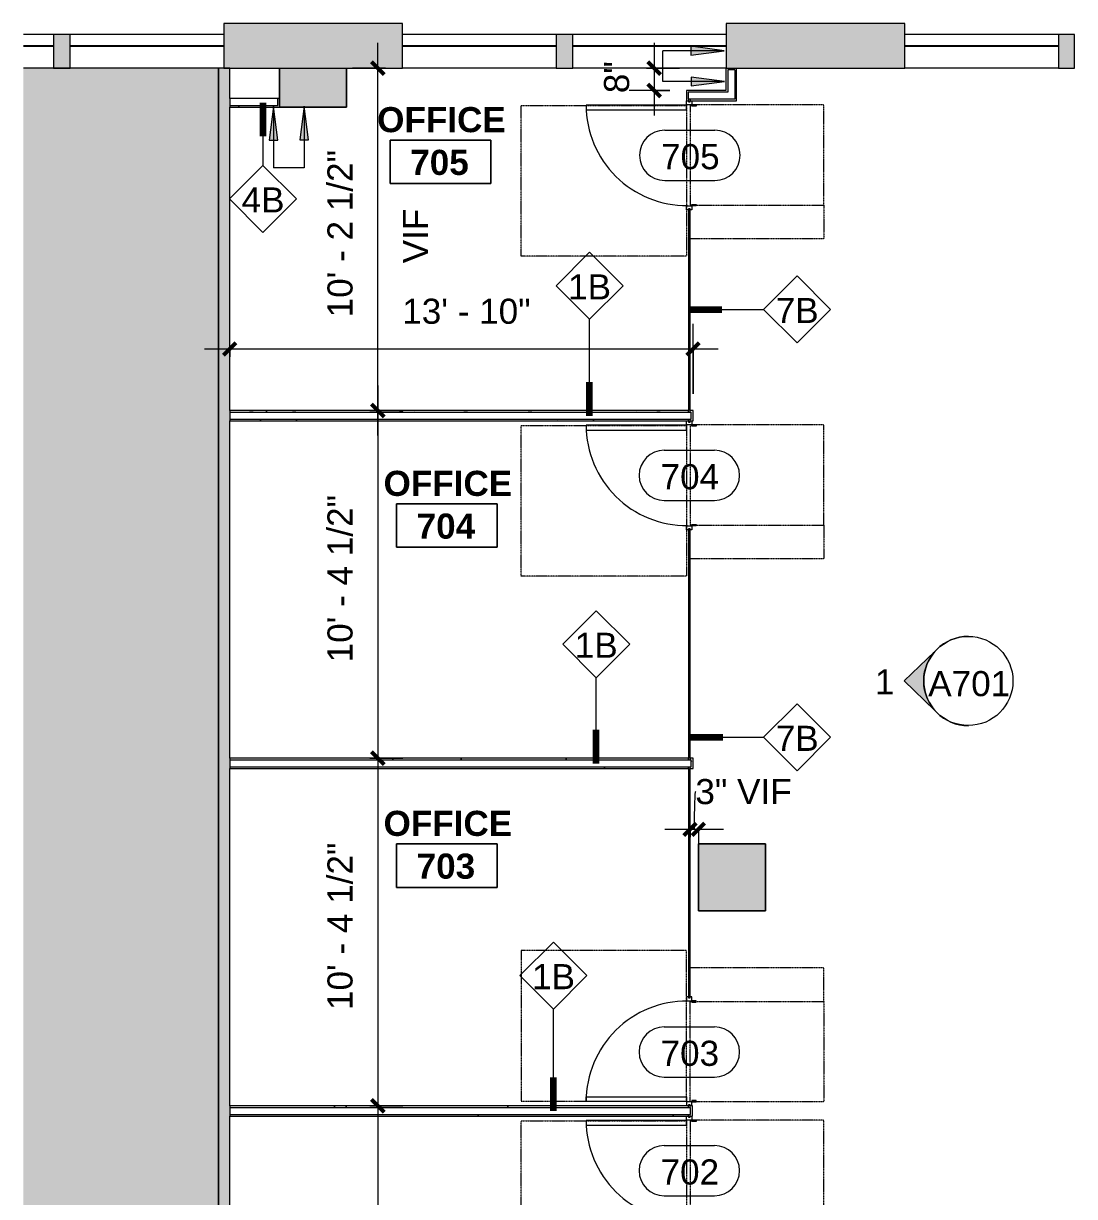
# Model space of a CAD drawing. Header units: inches. Extents: x 920 to 3122, y -545 to 2052.
# Drawn here: x 1658.6 to 2035.1, y 1631.2 to 2051.5 of the extents above; entities that cross this region are included whole.
import ezdxf

# ---------------------------------------------------------------- set-up
doc = ezdxf.new("R2010")
doc.units = ezdxf.units.IN
doc.header["$MEASUREMENT"] = 0
doc.linetypes.add('MN - Dash 1_32_', pattern=[0.0625, 0.03125, -0.03125])
for name, color, linetype, lineweight in [('A-ANNO-DIMS', 211, 'Continuous', 9), ('A-ANNO-DIMS-96', 211, 'Continuous', 9), ('A-ANNO-NOTE', 131, 'Continuous', 9), ('A-AREA-IDEN', 2, 'Continuous', 9), ('A-DETL', 90, 'Continuous', 9), ('A-DETL-GENF', 92, 'Continuous', 9), ('A-DOOR', 31, 'Continuous', 13), ('A-DOOR-IDEN', 31, 'Continuous', 9), ('A-WALL', 113, 'Continuous', 13), ('A-WALL-IDEN', 211, 'Continuous', 9), ('A-WALL-PATT', 111, 'Continuous', 13), ('B-CL', 7, 'Continuous', 9), ('G-ANNO-SYMB', 111, 'Continuous', 9), ('I-WALL', 2, 'Continuous', 13), ('S-COLS', 52, 'Continuous', 13), ('Victor Bldg - 7th Floor_LINK_dwg', 8, 'Continuous', 9), ('WINDOWS', 7, 'Continuous', 9)]:
    doc.layers.add(name, color=color, linetype=linetype, lineweight=lineweight)
doc.styles.add('Arial_1', font='arial.ttf', dxfattribs={"height": 9})
doc.styles.add('Swis721 Lt BT', font='swissl.ttf', dxfattribs={"height": 9})
doc.styles.add('Swis721 Lt BT_B', font='', dxfattribs={"height": 9})
doc.styles.get('Swis721 Lt BT_B').set_extended_font_data('Swis721 Lt BT', bold=True)
doc.dimstyles.new('OTJ_-_3_32__Linear__1_2__Tolerance', dxfattribs={"dimscale": 12, "dimtxt": 9.497835, "dimasz": 0.375, "dimexe": 0.75, "dimexo": 0.5, "dimgap": 0.5, "dimtad": 1, "dimdec": 1, "dimrnd": 0.5, "dimzin": 3, "dimdsep": 46, "dimlunit": 4, "dimtxsty": 'Swis721 Lt BT', "dimblk1": 'OBLIQUE', "dimblk2": 'OBLIQUE', "dimsah": 1, "dimcen": 0.09, "dimdle": 0.75, "dimazin": 0, "dimtfac": 1, "dimtdec": 4, "dimtix": 1, "dimtmove": 0, "dimatfit": 3, "dimfxl": 1, "dimtvp": 1, "dimfrac": 2, "dimtolj": 1, "dimtzin": 0, "dimarcsym": 2})
doc.dimstyles.new('OTJ_-_3_32__Linear__1_2__Tolerance_1', dxfattribs={"dimscale": 12, "dimtxt": 9.497835, "dimasz": 0.375, "dimexe": 0.75, "dimexo": 0.5, "dimgap": 0.5, "dimtad": 1, "dimdec": 1, "dimrnd": 0.5, "dimzin": 3, "dimdsep": 46, "dimlunit": 4, "dimtxsty": 'Swis721 Lt BT', "dimblk1": 'OBLIQUE', "dimblk2": 'OBLIQUE', "dimsah": 1, "dimcen": 0.09, "dimdle": 0.75, "dimazin": 0, "dimtfac": 1, "dimtdec": 4, "dimtix": 1, "dimtmove": 1, "dimatfit": 3, "dimfxl": 1, "dimtvp": 1, "dimfrac": 2, "dimtolj": 1, "dimtzin": 0, "dimarcsym": 2})
pattern_1 = [(0, (1071.391, 0), (30.72, 7.68), [1.267, -21.773, 1.267, -21.773, -122.88]), (0, (1071.391, 0), (30.72, 7.68), [-46.08, 1.267, -44.813, 1.267, -21.773, -53.76]), (0, (1071.391, 0), (30.72, 7.68), [-115.2, 1.267, -14.093, 1.267, -37.133]), (120, (1082.911, 3.84), (-22.011075, 22.7643), [1.267, -21.773, 1.267, -21.773, -122.88]), (120, (1082.911, 3.84), (-22.011075, 22.7643), [-46.08, 1.267, -44.813, 1.267, -21.773, -53.76]), (120, (1082.911, 3.84), (-22.011075, 22.7643), [-115.2, 1.267, -14.093, 1.267, -37.133]), (240, (1086.751, 19.2), (-8.708925, -30.4443), [1.267, -21.773, 1.267, -21.773, -122.88]), (240, (1086.751, 19.2), (-8.708925, -30.4443), [-46.08, 1.267, -44.813, 1.267, -21.773, -53.76]), (240, (1086.751, 19.2), (-8.708925, -30.4443), [-115.2, 1.267, -14.093, 1.267, -37.133])]

# ---------------------------------------------------------------- blocks, each defined once
blk = doc.blocks.new('Concrete-Rectangular-Column - 24_ x 24_-6972613-Level 07 CONSTRUCTION')
at = {"layer": 'S-COLS', "lineweight": 9}
blk.add_hatch(color=7, dxfattribs=at).paths.add_polyline_path([(12, -12), (12, 2), (-12, 2), (-12, -12)], flags=0)
at = {"layer": 'S-COLS', "color": 8, "lineweight": 20}
for p, q in [((-12, 2), (-12, -12)), ((12, -12), (12, 2)), ((-12, -12), (12, -12))]:
    blk.add_line(p, q, dxfattribs=at)
blk = doc.blocks.new('Concrete-Rectangular-Column - 24_ x 24_-V1-Level 07 CONSTRUCTION')
at = {"layer": 'S-COLS', "lineweight": 9}
blk.add_hatch(color=7, dxfattribs=at).paths.add_polyline_path([(12, -12), (12, 12), (-12, 12), (-12, -12), (7.48, -12)], flags=0)
at = {"layer": 'S-COLS', "color": 8, "lineweight": 20}
for p, q in [((12, 12), (-12, 12)), ((-12, 12), (-12, -12)), ((12, -12), (12, 12)), ((-12, -12), (12, -12))]:
    blk.add_line(p, q, dxfattribs=at)
blk = doc.blocks.new('Victor Bldg - 7th Floor_LINK_dwg-6972240-Level 07 CONSTRUCTION')
at = {"layer": 'B-CL', "flags": 128}
blk.add_lwpolyline([(703, 2035.5), (703, 2021.5), (679, 2021.5), (679, 2035.5)], dxfattribs=at)
blk.add_lwpolyline([(829, 1757.5), (853, 1757.5), (853, 1733.5), (829, 1733.5)], close=True, dxfattribs=at)
at = {"layer": 'WINDOWS'}
for p, q in [((598, 2047.5), (587.22, 2047.5)), ((659, 2047.5), (604, 2047.5)), ((778, 2047.5), (723, 2047.5)), ((839, 2047.5), (784, 2047.5)), ((958, 2047.5), (903, 2047.5)), ((598, 2043.5), (587.22, 2043.5)), ((598, 2043.25), (587.22, 2043.25)), ((659, 2043.5), (604, 2043.5)), ((659, 2043.25), (604, 2043.25)), ((778, 2043.5), (723, 2043.5)), ((778, 2043.25), (723, 2043.25)), ((839, 2043.5), (784, 2043.5)), ((839, 2043.25), (784, 2043.25)), ((958, 2043.5), (903, 2043.5)), ((958, 2043.25), (903, 2043.25)), ((598, 2035.5), (587.22, 2035.5)), ((659, 2035.5), (604, 2035.5)), ((778, 2035.5), (723, 2035.5)), ((839, 2035.5), (784, 2035.5)), ((958, 2035.5), (903, 2035.5))]:
    blk.add_line(p, q, dxfattribs=at)
blk = doc.blocks.new('Door - Single - Full Lite-7789768-Level 07 CONSTRUCTION')
at = {"layer": 'A-DOOR', "linetype": 'MN - Dash 1_32_', "lineweight": 9}
for p, q in [((21.87, 48.16), (-14.13, 48.16)), ((-14.13, 48.16), (-14.13, 0.16)), ((21.87, 48.16), (33.87, 48.16)), ((21.87, 0.16), (21.87, 48.16)), ((33.87, 48.16), (33.87, 0.16)), ((-14.13, 0.16), (21.87, 0.16)), ((-13.88, -60.3), (-13.88, -1.05)), ((-13.88, -1.05), (40.12, -1.05)), ((40.12, -1.05), (40.12, -60.3)), ((40.12, -60.3), (-13.88, -60.3))]:
    blk.add_line(p, q, dxfattribs=at)
at = {"layer": 'A-DOOR', "lineweight": 9}
for p, q in [((-15.51, 0.87), (-14.13, 0.87)), ((-14.13, 2.33), (-13.63, 2.33)), ((-14.13, 0.87), (-14.13, 2.33)), ((-14.13, 0.83), (-14.13, -1.05)), ((-13.63, 0.83), (-14.13, 0.83)), ((-13.63, 2.33), (-13.63, 0.83)), ((21.62, 2.33), (22.12, 2.33)), ((21.62, 0.83), (21.62, 2.33)), ((22.12, 0.83), (21.62, 0.83)), ((22.12, 2.33), (22.12, 0.87)), ((22.12, 0.87), (23.49, 0.87)), ((22.12, -1.05), (22.12, 0.83)), ((23.49, 0.87), (23.49, 0.16)), ((-14.13, -1.05), (-15.51, -1.05)), ((23.49, -1.05), (22.12, -1.05)), ((23.49, -0.34), (23.49, -1.05))]:
    blk.add_line(p, q, dxfattribs=at)
at = {"layer": 'A-DOOR'}
for p, q in [((-12.26, -1.05), (-14.01, -1.05)), ((-14.01, -1.05), (-14.01, -37.05)), ((-12.26, -37.05), (-12.26, -1.05)), ((-14.01, -37.05), (-12.26, -37.05))]:
    blk.add_line(p, q, dxfattribs=at)
at = {"layer": 'A-DOOR', "lineweight": 9}
blk.add_arc((-14.01, -1.05), 36, 270, 0.5, dxfattribs=at)
blk = doc.blocks.new('Door - Single - Full Lite-7789770-Level 07 CONSTRUCTION')
at = {"layer": 'A-DOOR', "linetype": 'MN - Dash 1_32_', "lineweight": 9}
for p, q in [((40.12, 60.3), (-13.88, 60.3)), ((-13.88, 60.3), (-13.88, 1.05)), ((40.12, 1.05), (40.12, 60.3)), ((-13.88, 1.05), (40.12, 1.05)), ((-14.13, -48.16), (-14.13, -0.16)), ((-14.13, -0.16), (21.87, -0.16)), ((21.87, -0.16), (21.87, -48.16)), ((33.87, -48.16), (33.87, -0.16)), ((21.87, -48.16), (-14.13, -48.16)), ((21.87, -48.16), (33.87, -48.16))]:
    blk.add_line(p, q, dxfattribs=at)
at = {"layer": 'A-DOOR'}
for p, q in [((-14.01, 37.05), (-12.26, 37.05)), ((-14.01, 1.05), (-14.01, 37.05)), ((-12.26, 37.05), (-12.26, 1.05)), ((-12.26, 1.05), (-14.01, 1.05))]:
    blk.add_line(p, q, dxfattribs=at)
at = {"layer": 'A-DOOR', "lineweight": 9}
for p, q in [((-14.13, 1.05), (-15.51, 1.05)), ((-14.13, -0.83), (-14.13, 1.05)), ((23.49, 1.05), (22.12, 1.05)), ((22.12, 1.05), (22.12, -0.83)), ((23.49, 0.34), (23.49, 1.05)), ((-15.51, -0.87), (-14.13, -0.87)), ((-13.63, -0.83), (-14.13, -0.83)), ((-14.13, -0.87), (-14.13, -2.33)), ((-14.13, -2.33), (-13.63, -2.33)), ((-13.63, -2.33), (-13.63, -0.83)), ((22.12, -0.83), (21.62, -0.83)), ((21.62, -0.83), (21.62, -2.33)), ((21.62, -2.33), (22.12, -2.33)), ((22.12, -2.33), (22.12, -0.87)), ((22.12, -0.87), (23.49, -0.87)), ((23.49, -0.87), (23.49, -0.16))]:
    blk.add_line(p, q, dxfattribs=at)
blk.add_arc((-14.01, 1.05), 36, 359.5, 90, dxfattribs=at)
blk = doc.blocks.new('Wall Tag - 1_4_-62626-Level 07 CONSTRUCTION')
at = {"layer": 'A-WALL-IDEN'}
for p, q in [((-0.125, 0), (0, 0.125)), ((0, 0.125), (0.125, 0)), ((-0.125, 0), (0, -0.125)), ((0, -0.125), (0.125, 0))]:
    blk.add_line(p, q, dxfattribs=at)
blk = doc.blocks.new('Room Tag - Room Name and Number-3379422-Level 07 CONSTRUCTION')
at = {"layer": 'A-AREA-IDEN'}
for p, q in [((-0.1881, -0.1636), (-0.1881, -0.0018)), ((-0.1881, -0.0018), (0.1869, -0.0018)), ((0.1869, -0.0018), (-0.1881, -0.0018)), ((-0.1881, -0.0018), (-0.1881, -0.1636)), ((0.1869, -0.0018), (0.1869, -0.1636)), ((0.1869, -0.1636), (0.1869, -0.0018)), ((0.1869, -0.1636), (-0.1881, -0.1636)), ((-0.1881, -0.1636), (0.1869, -0.1636))]:
    blk.add_line(p, q, dxfattribs=at)
blk = doc.blocks.new('DIMBLOCK1-Level 07 CONSTRUCTION')
at = {"layer": 'A-ANNO-DIMS-96', "transparency": 16777216}
for p, q in [((1732.48, 1932.05), (1732.48, 1943.87)), ((1898.48, 1918.81), (1898.48, 1943.87)), ((1723.48, 1934.87), (1907.48, 1934.87)), ((1732.48, 1934.87), (1732.48, 1932.05)), ((1898.48, 1934.87), (1898.48, 1918.81))]:
    blk.add_line(p, q, dxfattribs=at)
at = {"layer": 'A-ANNO-DIMS-96', "lineweight": 50, "transparency": 16777216}
for p, q in [((1732.48, 1934.87), (1730.23, 1932.62)), ((1732.48, 1934.87), (1734.73, 1937.12)), ((1898.48, 1934.87), (1896.23, 1932.62)), ((1898.48, 1934.87), (1900.73, 1937.12))]:
    blk.add_line(p, q, dxfattribs=at)
at = {"layer": 'A-ANNO-DIMS-96', "color": 0, "transparency": 16777216, "insert": (1794.3, 1952.88), "char_height": 9, "width": 50.836, "attachment_point": 1, "line_spacing_factor": 1.005062, "style": 'Swis721 Lt BT'}
blk.add_mtext('13\' - 10"', dxfattribs=at)
blk = doc.blocks.new('_Oblique')
at = {"color": 0, "linetype": 'ByBlock', "lineweight": -2}
blk.add_line((-0.5, -0.5), (0.5, 0.5), dxfattribs=at)
blk = doc.blocks.new('DIMBLOCK2-Level 07 CONSTRUCTION')
at = {"layer": 'A-ANNO-DIMS-96', "transparency": 16777216}
for p, q in [((1785.52, 1903.81), (1785.52, 2044.5)), ((1788.34, 2035.5), (1776.52, 2035.5)), ((1785.52, 2035.5), (1788.34, 2035.5)), ((1788.34, 1912.81), (1776.52, 1912.81)), ((1785.52, 1912.81), (1788.34, 1912.81))]:
    blk.add_line(p, q, dxfattribs=at)
at = {"layer": 'A-ANNO-DIMS-96', "lineweight": 50, "transparency": 16777216}
for p, q in [((1785.52, 2035.5), (1783.27, 2037.75)), ((1785.52, 2035.5), (1787.77, 2033.25)), ((1785.52, 1912.81), (1783.27, 1915.06)), ((1785.52, 1912.81), (1787.77, 1910.56))]:
    blk.add_line(p, q, dxfattribs=at)
at = {"layer": 'A-ANNO-DIMS-96', "color": 0, "transparency": 16777216, "char_height": 9, "attachment_point": 1, "rotation": 90, "line_spacing_factor": 1.005062, "style": 'Swis721 Lt BT'}
for s, insert, width in [('10\' - 2 1/2"', (1767.5, 1946.19), 67.118), ('VIF', (1794.58, 1965.56), 20.6239)]:
    blk.add_mtext(s, dxfattribs=dict(at, insert=insert, width=width))
blk = doc.blocks.new('Door Tag - Door Tag-41184-Level 07 CONSTRUCTION')
at = {"layer": 'A-DOOR-IDEN'}
for p, q in [((-0.09375, 0.09375), (0.09375, 0.09375)), ((-0.09375, -0.09375), (0.09375, -0.09375))]:
    blk.add_line(p, q, dxfattribs=at)
for centre, start, end in [((-0.09375, 0), 90, 270), ((0.09375, 0), 270, 90)]:
    blk.add_arc(centre, 0.09375, start, end, dxfattribs=at)
blk = doc.blocks.new('Elevation - Filled Arrow 2-347888-Level 07 CONSTRUCTION')
at = {"layer": 'G-ANNO-SYMB'}
blk.add_circle((0, 0), 0.1664, dxfattribs=at)
blk = doc.blocks.new('Elevation - Filled Arrow-151867-Level 07 CONSTRUCTION')
at = {"layer": 'G-ANNO-SYMB'}
h = blk.add_hatch(color=256, dxfattribs=at)
edge = h.paths.add_edge_path(flags=0)
edge.add_line((0, 0.2393), (0.1103, 0.1247))
edge.add_arc((-0.0002, -0.0002), 0.1667, 48.498, 130.5571)
edge.add_line((-0.1085, 0.1265), (0, 0.2393))
for p, q in [((0, 0.2393), (-0.1085, 0.1265)), ((-0.1084, 0.1266), (0, 0.2393)), ((0, 0.2393), (-0.1084, 0.1266)), ((0, 0.2393), (0.11, 0.1249)), ((0.1103, 0.1247), (0, 0.2393))]:
    blk.add_line(p, q, dxfattribs=at)
blk.add_arc((-0.0002, -0.0002), 0.1667, 48.498, 130.5571, dxfattribs=at)
blk.add_ellipse((-0.0002, -0.0001), major_axis=(-0.1667, 0), ratio=0.999376, start_param=3.141593, end_param=6.283185, dxfattribs=at)
blk = doc.blocks.new('DIMBLOCK12-Level 07 CONSTRUCTION')
at = {"layer": 'A-ANNO-DIMS-96', "transparency": 16777216}
for p, q in [((1785.52, 1921.81), (1785.52, 1779.25)), ((1782.7, 1912.81), (1794.52, 1912.81)), ((1785.52, 1912.81), (1782.7, 1912.81)), ((1782.7, 1788.25), (1794.52, 1788.25)), ((1785.52, 1788.25), (1782.7, 1788.25))]:
    blk.add_line(p, q, dxfattribs=at)
at = {"layer": 'A-ANNO-DIMS-96', "lineweight": 50, "transparency": 16777216}
for p, q in [((1785.52, 1912.81), (1783.27, 1915.06)), ((1785.52, 1912.81), (1787.77, 1910.56)), ((1785.52, 1788.25), (1783.27, 1790.5)), ((1785.52, 1788.25), (1787.77, 1786))]:
    blk.add_line(p, q, dxfattribs=at)
at = {"layer": 'A-ANNO-DIMS-96', "color": 0, "transparency": 16777216, "insert": (1767.5, 1822.57), "char_height": 9, "width": 67.118, "attachment_point": 1, "rotation": 90, "line_spacing_factor": 1.005062, "style": 'Swis721 Lt BT'}
blk.add_mtext('10\' - 4 1/2"', dxfattribs=at)
blk = doc.blocks.new('DIMBLOCK13-Level 07 CONSTRUCTION')
at = {"layer": 'A-ANNO-DIMS-96', "transparency": 16777216}
for p, q in [((1785.52, 1797.25), (1785.52, 1654.69)), ((1782.7, 1788.25), (1794.52, 1788.25)), ((1785.52, 1788.25), (1782.7, 1788.25)), ((1782.7, 1663.69), (1794.52, 1663.69)), ((1785.52, 1663.69), (1782.7, 1663.69))]:
    blk.add_line(p, q, dxfattribs=at)
at = {"layer": 'A-ANNO-DIMS-96', "lineweight": 50, "transparency": 16777216}
for p, q in [((1785.52, 1788.25), (1783.27, 1790.5)), ((1785.52, 1788.25), (1787.77, 1786)), ((1785.52, 1663.69), (1783.27, 1665.94)), ((1785.52, 1663.69), (1787.77, 1661.44))]:
    blk.add_line(p, q, dxfattribs=at)
at = {"layer": 'A-ANNO-DIMS-96', "color": 0, "transparency": 16777216, "insert": (1767.5, 1698), "char_height": 9, "width": 67.118, "attachment_point": 1, "rotation": 90, "line_spacing_factor": 1.005062, "style": 'Swis721 Lt BT'}
blk.add_mtext('10\' - 4 1/2"', dxfattribs=at)
blk = doc.blocks.new('DIMBLOCK14-Level 07 CONSTRUCTION')
at = {"layer": 'A-ANNO-DIMS-96', "transparency": 16777216}
for p, q in [((1785.52, 1672.69), (1785.52, 1530.69)), ((1782.7, 1663.69), (1794.52, 1663.69)), ((1785.52, 1663.69), (1782.7, 1663.69)), ((1782.7, 1539.69), (1794.52, 1539.69)), ((1785.52, 1539.69), (1782.7, 1539.69))]:
    blk.add_line(p, q, dxfattribs=at)
at = {"layer": 'A-ANNO-DIMS-96', "lineweight": 50, "transparency": 16777216}
for p, q in [((1785.52, 1663.69), (1783.27, 1665.94)), ((1785.52, 1663.69), (1787.77, 1661.44)), ((1785.52, 1539.69), (1783.27, 1541.94)), ((1785.52, 1539.69), (1787.77, 1537.44))]:
    blk.add_line(p, q, dxfattribs=at)
at = {"layer": 'A-ANNO-DIMS-96', "color": 0, "transparency": 16777216, "insert": (1767.5, 1583.82), "char_height": 9, "width": 42.8759, "attachment_point": 1, "rotation": 90, "line_spacing_factor": 1.005062, "style": 'Swis721 Lt BT'}
blk.add_mtext('10\' - 4"', dxfattribs=at)
blk = doc.blocks.new('DIMBLOCK18-Level 07 CONSTRUCTION')
at = {"layer": 'A-ANNO-DIMS-96', "transparency": 16777216}
for p, q in [((1884.58, 2044.5), (1884.58, 2018.5)), ((1881.76, 2035.5), (1893.58, 2035.5)), ((1884.58, 2035.5), (1881.76, 2035.5)), ((1890.14, 2027.5), (1875.58, 2027.5)), ((1884.58, 2027.5), (1890.14, 2027.5))]:
    blk.add_line(p, q, dxfattribs=at)
at = {"layer": 'A-ANNO-DIMS-96', "lineweight": 50, "transparency": 16777216}
for p, q in [((1884.58, 2035.5), (1882.33, 2037.75)), ((1884.58, 2035.5), (1886.83, 2033.25)), ((1884.58, 2027.5), (1882.33, 2029.75)), ((1884.58, 2027.5), (1886.83, 2025.25))]:
    blk.add_line(p, q, dxfattribs=at)
at = {"layer": 'A-ANNO-DIMS-96', "color": 0, "transparency": 16777216, "insert": (1866.57, 2026.52), "char_height": 9, "width": 11.9401, "attachment_point": 1, "rotation": 90, "line_spacing_factor": 1.005062, "style": 'Swis721 Lt BT'}
blk.add_mtext('8"', dxfattribs=at)
blk = doc.blocks.new('DIMBLOCK30-Level 07 CONSTRUCTION')
at = {"layer": 'A-ANNO-DIMS-96', "transparency": 16777216}
for p, q in [((1897.39, 1759.93), (1897.39, 1771.74)), ((1888.39, 1762.74), (1909.39, 1762.74)), ((1897.39, 1762.74), (1897.39, 1759.93)), ((1900.39, 1763.5), (1900.39, 1753.74)), ((1900.39, 1762.74), (1900.39, 1763.5))]:
    blk.add_line(p, q, dxfattribs=at)
at = {"layer": 'A-ANNO-DIMS-96', "lineweight": 50, "transparency": 16777216}
for p, q in [((1897.39, 1762.74), (1895.14, 1760.49)), ((1897.39, 1762.74), (1899.64, 1764.99)), ((1900.39, 1762.74), (1898.14, 1760.49)), ((1900.39, 1762.74), (1902.64, 1764.99))]:
    blk.add_line(p, q, dxfattribs=at)
at = {"layer": 'A-ANNO-DIMS-96', "transparency": 16777216}
blk.add_ellipse((1899.31, 1762.74), major_axis=(0, 13.54), ratio=0.031167, start_param=0, end_param=1.570796, dxfattribs=at)
at = {"layer": 'A-ANNO-DIMS-96', "color": 0, "transparency": 16777216, "insert": (1899.31, 1780.76), "char_height": 9, "width": 36.5441, "attachment_point": 1, "line_spacing_factor": 1.005062, "style": 'Swis721 Lt BT'}
blk.add_mtext('3" VIF', dxfattribs=at)

msp = doc.modelspace()

# ---------------------------------------------------------------- hatches: boundary and pattern name
at = {"layer": 'A-ANNO-NOTE'}
for points in [[(1909.6392, 2041.75), (1897.6392, 2043.3298), (1897.6392, 2040.1702)], [(1909.7826, 2030.7279), (1897.7826, 2032.3078), (1897.7826, 2029.1481)], [(1759.1894, 2021.8555), (1757.6096, 2009.8555), (1760.7693, 2009.8555)], [(1748.1674, 2021.712), (1746.5875, 2009.712), (1749.7472, 2009.712)]]:
    msp.add_hatch(color=256, dxfattribs=at).paths.add_polyline_path(points, flags=0)
at = {"layer": 'A-DETL-GENF'}
h = msp.add_hatch(color=7, dxfattribs=at)
h.paths.add_polyline_path([(2090.3907, 2035.5), (2154.3907, 2035.5), (2154.3907, 2051.5), (2090.3907, 2051.5), (2090.3907, 2047.5)], flags=0)
h.paths.add_polyline_path([(2035.1407, 2035.5), (2035.1407, 2047.5), (2029.3907, 2047.5), (2029.3907, 2035.5)], flags=0)
h.paths.add_polyline_path([(1855.3907, 2035.5), (1855.3907, 2047.5), (1849.3907, 2047.5), (1849.3907, 2035.5)], flags=0)
h.paths.add_polyline_path([(2334.3907, 2035.5), (2334.3907, 2051.5), (2270.3907, 2051.5), (2270.3907, 2035.5), (2276.3907, 2035.5)], flags=0)
h.paths.add_polyline_path([(1910.3907, 2035.5), (1974.3907, 2035.5), (1974.3907, 2051.5), (1910.3907, 2051.5), (1910.3907, 2050.4338)], flags=0)
h.paths.add_polyline_path([(1675.3907, 2035.5), (1675.3907, 2047.5), (1669.3907, 2047.5), (1669.3907, 2035.5)], flags=0)
h.paths.add_polyline_path([(2215.3907, 2035.5), (2215.3907, 2047.5), (2209.3907, 2047.5), (2209.3907, 2035.5)], flags=0)
h.paths.add_polyline_path([(1732.4834, 2035.5), (1794.3907, 2035.5), (1794.3907, 2051.5), (1730.3907, 2051.5), (1730.3907, 2035.5)], flags=0)
h = msp.add_hatch(color=9, dxfattribs=at)
h.paths.add_polyline_path([(1726.7265, 1170.398), (1833.5018, 1170.398), (1833.5018, 1234.8988), (1728.4834, 1234.8988), (1728.4834, 1243.2738), (1727.7334, 1243.2738), (1727.7334, 1244.7738), (1729.8584, 1244.7738), (1729.8584, 1245.2738), (1731.3584, 1245.2738), (1731.3584, 1244.7738), (1733.2334, 1244.7738), (1733.2334, 1243.2738), (1732.4834, 1243.2738), (1732.4834, 1238.8988), (1838.5018, 1238.8988), (1838.5018, 1170.398), (1900.3907, 1170.398), (1900.3907, 1238), (2355.3076, 1238), (2355.3076, 1301.2804), (1732.4834, 1301.2804), (1732.4834, 1282.5238), (1733.2334, 1282.5238), (1733.2334, 1281.0238), (1731.3584, 1281.0238), (1731.3584, 1280.5238), (1729.8584, 1280.5238), (1729.8584, 1281.0238), (1727.7334, 1281.0238), (1727.7334, 1282.5238), (1728.4834, 1282.5238), (1728.4621, 2035.5), (1658.6116, 2035.5), (1658.6116, 1170.398), (1709.263, 1170.398)], flags=0)
h.paths.add_polyline_path([(2272.5157, 1305.7804), (2355.3076, 1305.7804), (2355.3076, 1348.5304), (2310.2657, 1348.5304), (2310.2657, 1347.7804), (2308.7657, 1347.7804), (2308.7657, 1349.9054), (2308.2657, 1349.9054), (2308.2657, 1351.4054), (2308.7657, 1351.4054), (2308.7657, 1353.2804), (2310.2657, 1353.2804), (2310.2657, 1352.5304), (2355.3076, 1352.5304), (2355.3076, 1761.5841), (2204.3907, 1761.5841), (2204.3907, 1352.5304), (2271.0157, 1352.5304), (2271.0157, 1353.2804), (2272.5157, 1353.2804), (2272.5157, 1351.4054), (2273.0157, 1351.4054), (2273.0157, 1349.9054), (2272.5157, 1349.9054), (2272.5157, 1347.7804), (2271.0157, 1347.7804), (2271.0157, 1348.5304), (2204.3907, 1348.5304), (2204.3907, 1305.7804), (2271.3907, 1305.7804)], flags=0)
h.paths.add_polyline_path([(2355.3076, 1765.0841), (2355.3076, 2035.5), (2276.3907, 2035.5), (2276.3907, 1829.3138), (2350.3907, 1829.3138), (2350.3907, 1828.8138), (2276.3907, 1828.8179), (2276.3907, 1765.0841), (2350.3907, 1765.0841)], flags=0)
at = {"layer": 'A-WALL-PATT', "lineweight": 9}
h = msp.add_hatch(color=7, dxfattribs=at)
h.paths.add_polyline_path([(1732.4834, 1234.8988), (1732.4834, 1243.6488), (1728.4834, 1243.6488), (1728.4834, 1234.8988), (1731.996, 1234.8988)], flags=0)
h.paths.add_polyline_path([(1732.4834, 1282.1488), (1732.4834, 2035.4291), (1728.4834, 2035.4291), (1728.4834, 1282.1488)], flags=0)
h = msp.add_hatch(dxfattribs=at)
h.set_pattern_fill('FP_2', color=256, style=0, pattern_type=2)
h.set_pattern_definition(pattern_1)
h.paths.add_polyline_path([(1732.6714, 2021.5), (1750.3907, 2021.5), (1750.3907, 2024.625), (1749.7657, 2024.625), (1749.7657, 2022.125), (1732.4834, 2022.125), (1732.4834, 2021.5)], flags=0)
h = msp.add_hatch(dxfattribs=at)
h.set_pattern_fill('FP_2', color=256, style=0, pattern_type=2)
h.set_pattern_definition(pattern_1)
h.paths.add_polyline_path([(1898.4834, 1909.6875), (1898.4834, 1912.8125), (1897.3907, 1912.8125), (1897.3907, 1912.1875), (1897.8584, 1912.1875), (1897.8584, 1909.6875)], flags=0)
h.paths.add_polyline_path([(1896.8907, 1912.1875), (1896.8907, 1912.8125), (1732.4834, 1912.8125), (1732.5038, 1912.1876), (1832.7856, 1912.1875)], flags=0)
h = msp.add_hatch(dxfattribs=at)
h.set_pattern_fill('FP_2', color=256, style=0, pattern_type=2)
h.set_pattern_definition(pattern_1)
h.paths.add_polyline_path([(1750.3907, 1909.0625), (1896.8907, 1909.0625), (1896.8907, 1909.6875), (1732.4834, 1909.6875), (1732.4834, 1909.0625)], flags=0)
h.paths.add_polyline_path([(1897.3907, 1909.0625), (1898.4834, 1909.0625), (1898.4834, 1909.6875), (1897.3907, 1909.6875)], flags=0)
h = msp.add_hatch(dxfattribs=at)
h.set_pattern_fill('FP_2', color=256, style=0, pattern_type=2)
h.set_pattern_definition(pattern_1)
h.paths.add_polyline_path([(1897.8584, 1785.125), (1898.4834, 1785.1311), (1898.4834, 1788.25), (1897.3907, 1788.25), (1897.3945, 1787.625), (1897.8584, 1787.625), (1897.8584, 1785.1287)], flags=0)
h.paths.add_polyline_path([(1832.7856, 1787.625), (1896.8907, 1787.625), (1896.8907, 1788.25), (1732.4834, 1788.25), (1732.4834, 1787.625)], flags=0)
h = msp.add_hatch(dxfattribs=at)
h.set_pattern_fill('FP_2', color=256, style=0, pattern_type=2)
h.set_pattern_definition(pattern_1)
h.paths.add_polyline_path([(1732.4834, 1784.5), (1896.8907, 1784.5), (1896.8907, 1785.125), (1732.4834, 1785.125)], flags=0)
h.paths.add_polyline_path([(1897.8584, 1784.5), (1898.4834, 1784.5), (1898.4834, 1785.125), (1897.3907, 1785.125), (1897.3907, 1784.5)], flags=0)
h = msp.add_hatch(dxfattribs=at)
h.set_pattern_fill('FP_2', color=256, style=0, pattern_type=2)
h.set_pattern_definition(pattern_1)
h.paths.add_polyline_path([(1898.2334, 1660.5625), (1898.2334, 1663.6875), (1897.3907, 1663.6875), (1897.3907, 1663.0625), (1897.6084, 1663.0625), (1897.6084, 1660.5625)], flags=0)
h.paths.add_polyline_path([(1896.1835, 1663.0625), (1896.8907, 1663.0625), (1896.8907, 1663.6875), (1732.4834, 1663.6875), (1732.4834, 1663.0625), (1860.1835, 1663.0625)], flags=0)
h = msp.add_hatch(dxfattribs=at)
h.set_pattern_fill('FP_2', color=256, style=0, pattern_type=2)
h.set_pattern_definition(pattern_1)
h.paths.add_polyline_path([(1897.6084, 1659.9375), (1898.2334, 1659.9375), (1898.2334, 1660.5625), (1897.3907, 1660.5625), (1897.3907, 1659.9375)], flags=0)
h.paths.add_polyline_path([(1860.1835, 1659.9375), (1896.8907, 1659.9375), (1896.8907, 1660.5625), (1732.4834, 1660.5625), (1732.4901, 1659.9375), (1832.7856, 1659.9375)], flags=0)

# ---------------------------------------------------------------- linework, layer by layer
at = {"layer": 'A-ANNO-NOTE'}
for p, q in [((1909.6392, 2041.75), (1897.6392, 2043.3298)), ((1897.6392, 2043.3298), (1897.6392, 2040.1702)), ((1909.6392, 2041.75), (1887.6462, 2041.75)), ((1887.6462, 2030.7279), (1887.6462, 2041.75)), ((1897.6392, 2040.1702), (1909.6392, 2041.75)), ((1909.7826, 2030.7279), (1887.6462, 2030.7279)), ((1909.7826, 2030.7279), (1897.7826, 2032.3078)), ((1897.7826, 2032.3078), (1897.7826, 2029.1481)), ((1897.7826, 2029.1481), (1909.7826, 2030.7279)), ((1759.1894, 2021.8555), (1757.6096, 2009.8555)), ((1760.7693, 2009.8555), (1759.1894, 2021.8555)), ((1759.1894, 2021.8555), (1759.1894, 1999.719)), ((1748.1674, 2021.712), (1746.5875, 2009.712)), ((1749.7472, 2009.712), (1748.1674, 2021.712)), ((1748.1674, 2021.712), (1748.1674, 1999.719)), ((1746.5875, 2009.712), (1749.7472, 2009.712)), ((1757.6096, 2009.8555), (1760.7693, 2009.8555)), ((1759.1894, 1999.719), (1748.1674, 1999.719))]:
    msp.add_line(p, q, dxfattribs=at)
at = {"layer": 'A-DETL'}
for p, q in [((1794.3907, 2051.5), (1730.3907, 2051.5)), ((1730.3907, 2051.5), (1730.3907, 2035.5)), ((1794.3907, 2035.5), (1794.3907, 2051.5)), ((1974.3907, 2051.5), (1910.3907, 2051.5)), ((1910.3907, 2051.5), (1910.3907, 2035.5)), ((1974.3907, 2035.5), (1974.3907, 2051.5)), ((1675.3907, 2047.5), (1669.3907, 2047.5)), ((1669.3907, 2047.5), (1669.3907, 2035.5)), ((1675.3907, 2035.5), (1675.3907, 2047.5)), ((1855.3907, 2047.5), (1849.3907, 2047.5)), ((1849.3907, 2047.5), (1849.3907, 2035.5)), ((1855.3907, 2035.5), (1855.3907, 2047.5)), ((2035.1407, 2047.5), (2029.3907, 2047.5)), ((2029.3907, 2047.5), (2029.3907, 2035.5)), ((2035.1407, 2035.5), (2035.1407, 2047.5)), ((1728.4834, 2035.5), (1658.6116, 2035.5)), ((1669.3907, 2035.5), (1675.3907, 2035.5)), ((1728.4834, 1301.2804), (1728.4834, 2035.5)), ((1730.3907, 2035.5), (1794.3907, 2035.5)), ((1849.3907, 2035.5), (1855.3907, 2035.5)), ((1910.3907, 2035.5), (1974.3907, 2035.5)), ((2029.3907, 2035.5), (2035.1407, 2035.5))]:
    msp.add_line(p, q, dxfattribs=at)
at = {"layer": 'A-WALL', "color": 8, "lineweight": 20}
for p, q in [((1732.4834, 2035.4291), (1728.4834, 2035.4291)), ((1728.4834, 2035.4291), (1728.4834, 1282.1488)), ((1732.4834, 2024.625), (1732.4834, 2035.4291)), ((1732.4834, 1912.8125), (1732.4834, 2021.5)), ((1732.4834, 1788.25), (1732.4834, 1909.0625)), ((1732.4834, 1663.6875), (1732.4834, 1784.5)), ((1732.4834, 1539.6875), (1732.4834, 1659.9375))]:
    msp.add_line(p, q, dxfattribs=at)
at = {"layer": 'A-WALL'}
for p, q in [((1913.3907, 2034.875), (1910.8907, 2034.875)), ((1910.8907, 2034.875), (1910.8907, 2026.875)), ((1913.3907, 2034.875), (1913.3907, 2024.375)), ((1896.7657, 2026.875), (1896.7657, 2024.375)), ((1910.8907, 2026.875), (1896.7657, 2026.875)), ((1732.4834, 2024.625), (1732.4834, 2021.5)), ((1732.4834, 2022.125), (1749.7657, 2022.125)), ((1749.7657, 2022.125), (1749.7657, 2024.625)), ((1913.3907, 2024.375), (1896.7657, 2024.375)), ((1896.8907, 2024.375), (1896.8907, 2023.75)), ((1897.3907, 2024.375), (1897.3907, 2023.75)), ((1732.4834, 1912.8125), (1732.4834, 1909.0625)), ((1896.8907, 1912.1875), (1896.8907, 1912.8125)), ((1897.3907, 1912.1875), (1897.3907, 1912.8125)), ((1732.4834, 1912.1875), (1897.8584, 1912.1875)), ((1732.4834, 1909.6875), (1897.8584, 1909.6875)), ((1896.8907, 1909.0625), (1896.8907, 1909.6875)), ((1897.3907, 1909.0625), (1897.3907, 1909.6875)), ((1897.8584, 1909.6875), (1897.8584, 1912.1875)), ((1732.4834, 1788.25), (1732.4834, 1784.5)), ((1732.4834, 1787.625), (1897.8584, 1787.625)), ((1896.8907, 1787.625), (1896.8907, 1788.25)), ((1897.3907, 1787.625), (1897.3907, 1788.25)), ((1897.8584, 1785.125), (1897.8584, 1787.625)), ((1732.4834, 1785.125), (1897.8584, 1785.125)), ((1896.8907, 1784.5), (1896.8907, 1785.125)), ((1897.3907, 1784.5), (1897.3907, 1785.125)), ((1732.4834, 1663.6875), (1732.4834, 1659.9375)), ((1732.4834, 1663.0625), (1897.6084, 1663.0625)), ((1732.4834, 1660.5625), (1897.6084, 1660.5625)), ((1896.8907, 1663.0625), (1896.8907, 1663.6875)), ((1896.8907, 1659.9375), (1896.8907, 1660.5625)), ((1897.3907, 1663.0625), (1897.3907, 1663.6875)), ((1897.3907, 1659.9375), (1897.3907, 1660.5625)), ((1897.6084, 1660.5625), (1897.6084, 1663.0625))]:
    msp.add_line(p, q, dxfattribs=at)
at = {"layer": 'A-WALL-IDEN', "lineweight": 90}
for p, q in [((1744.4178, 2023.0625), (1744.4178, 2011.0625)), ((1896.765, 1949.0345), (1908.765, 1949.0345)), ((1861.3866, 1910.9375), (1861.3866, 1922.9375)), ((1863.7765, 1786.375), (1863.7765, 1798.375)), ((1897.1407, 1795.7194), (1909.1407, 1795.7194)), ((1848.4834, 1661.8125), (1848.4834, 1673.8125))]:
    msp.add_line(p, q, dxfattribs=at)
at = {"layer": 'A-WALL-IDEN'}
for p, q in [((1744.4178, 2023.0625), (1744.4178, 2000.6537)), ((1896.765, 1949.0345), (1923.7709, 1949.0345)), ((1861.3866, 1910.9375), (1861.3866, 1945.4993)), ((1863.7765, 1786.375), (1863.7765, 1817.0687)), ((1897.1407, 1795.7194), (1923.7709, 1795.7194)), ((1848.4834, 1661.8125), (1848.4834, 1698.3251))]:
    msp.add_line(p, q, dxfattribs=at)
at = {"layer": 'I-WALL'}
for p, q in [((1910.3907, 2035.5), (1910.2657, 2035.5)), ((1910.2657, 2035.5), (1910.2657, 2027.5)), ((1914.0157, 2023.75), (1914.0157, 2035.5)), ((1910.2657, 2027.5), (1896.1407, 2027.5)), ((1896.1407, 2027.5), (1896.1407, 2023.75)), ((1750.3907, 2024.625), (1732.4834, 2024.625)), ((1896.1407, 2023.75), (1896.8907, 2023.75)), ((1896.8907, 2023.75), (1896.8907, 2023.375)), ((1896.8907, 2023.375), (1897.3907, 2023.375)), ((1897.3907, 2023.75), (1914.0157, 2023.75)), ((1897.3907, 2023.375), (1897.3907, 2023.75)), ((1732.4834, 2021.5), (1750.3907, 2021.5)), ((1896.8907, 1985.125), (1896.8907, 1912.8125)), ((1897.3907, 1985.125), (1896.8907, 1985.125)), ((1897.3907, 1912.8125), (1897.3907, 1985.125)), ((1896.8907, 1912.8125), (1732.4834, 1912.8125)), ((1898.4834, 1912.8125), (1897.3907, 1912.8125)), ((1898.4834, 1909.0625), (1898.4834, 1912.8125)), ((1732.4834, 1909.0625), (1896.8907, 1909.0625)), ((1896.8907, 1909.0625), (1896.8907, 1908.6875)), ((1896.8907, 1908.6875), (1897.3907, 1908.6875)), ((1897.3907, 1909.0625), (1898.4834, 1909.0625)), ((1897.3907, 1908.6875), (1897.3907, 1909.0625)), ((1896.8907, 1870.4375), (1896.8907, 1788.25)), ((1897.3907, 1870.4375), (1896.8907, 1870.4375)), ((1897.3907, 1788.25), (1897.3907, 1870.4375)), ((1896.8907, 1788.25), (1732.4834, 1788.25)), ((1898.4834, 1788.25), (1897.3907, 1788.25)), ((1898.4834, 1784.5), (1898.4834, 1788.25)), ((1732.4834, 1784.5), (1896.8907, 1784.5)), ((1896.8907, 1784.5), (1896.8907, 1702.3125)), ((1897.3907, 1784.5), (1898.4834, 1784.5)), ((1897.3907, 1702.3125), (1897.3907, 1784.5)), ((1896.8907, 1702.3125), (1897.3907, 1702.3125)), ((1896.8907, 1663.6875), (1732.4834, 1663.6875)), ((1896.8907, 1664.0625), (1896.8907, 1663.6875)), ((1897.3907, 1664.0625), (1896.8907, 1664.0625)), ((1897.3907, 1663.6875), (1897.3907, 1664.0625)), ((1898.2334, 1663.6875), (1897.3907, 1663.6875)), ((1898.2334, 1659.9375), (1898.2334, 1663.6875)), ((1732.4834, 1659.9375), (1896.8907, 1659.9375)), ((1896.8907, 1659.9375), (1896.8907, 1659.5625)), ((1896.8907, 1659.5625), (1897.3907, 1659.5625)), ((1897.3907, 1659.9375), (1898.2334, 1659.9375)), ((1897.3907, 1659.5625), (1897.3907, 1659.9375))]:
    msp.add_line(p, q, dxfattribs=at)

# ---------------------------------------------------------------- block references
at = {"layer": 'A-AREA-IDEN', "xscale": 95.99999999999994, "yscale": 95.99999999999994, "zscale": 95.99999999999994}
for p in [(1808.0508, 2009.8243), (1810.3431, 1879.4903), (1810.3431, 1757.6562)]:
    msp.add_blockref('Room Tag - Room Name and Number-3379422-Level 07 CONSTRUCTION', p, dxfattribs=at)
at = {"layer": 'A-DOOR'}
for name, p, rotation in [('Door - Single - Full Lite-7789768-Level 07 CONSTRUCTION', (1897.2295, 2008.2441), 269.9999999999999), ('Door - Single - Full Lite-7789768-Level 07 CONSTRUCTION', (1897.2295, 1893.5566), 269.9999999999999), ('Door - Single - Full Lite-7789770-Level 07 CONSTRUCTION', (1897.2295, 1679.1934), 89.99999999999991), ('Door - Single - Full Lite-7789768-Level 07 CONSTRUCTION', (1897.2295, 1644.4316), 269.9999999999999)]:
    msp.add_blockref(name, p, dxfattribs=dict(at, rotation=rotation))
at = {"layer": 'A-DOOR-IDEN', "xscale": 95.99999999999994, "yscale": 95.99999999999994, "zscale": 95.99999999999994}
for p in [(1897.3271, 2004.25), (1897.1407, 1889.5625), (1897.1407, 1682.9582), (1897.1407, 1640.4375)]:
    msp.add_blockref('Door Tag - Door Tag-41184-Level 07 CONSTRUCTION', p, dxfattribs=at)
at = {"layer": 'A-WALL-IDEN', "xscale": 95.99999999999994, "yscale": 95.99999999999994, "zscale": 95.99999999999994}
for p in [(1744.4178, 1988.6537), (1861.3866, 1957.4993), (1935.7709, 1949.0345), (1863.7765, 1829.0687), (1935.7709, 1795.7194), (1848.4834, 1710.3251)]:
    msp.add_blockref('Wall Tag - 1_4_-62626-Level 07 CONSTRUCTION', p, dxfattribs=at)
at = {"layer": 'G-ANNO-SYMB', "xscale": 95.99999999999994, "yscale": 95.99999999999994, "zscale": 95.99999999999994, "rotation": 90}
msp.add_blockref('Elevation - Filled Arrow-151867-Level 07 CONSTRUCTION', (1997.1008, 1815.8976), dxfattribs=at)
at = {"layer": 'G-ANNO-SYMB', "xscale": 95.99999999999994, "yscale": 95.99999999999994, "zscale": 95.99999999999994}
msp.add_blockref('Elevation - Filled Arrow 2-347888-Level 07 CONSTRUCTION', (1997.1008, 1815.8976), dxfattribs=at)
at = {"layer": 'S-COLS', "lineweight": 9}
for name, p in [('Concrete-Rectangular-Column - 24_ x 24_-6972613-Level 07 CONSTRUCTION', (1762.3907, 2033.5)), ('Concrete-Rectangular-Column - 24_ x 24_-V1-Level 07 CONSTRUCTION', (1912.3907, 1745.5))]:
    msp.add_blockref(name, p, dxfattribs=at)
at = {"layer": 'Victor Bldg - 7th Floor_LINK_dwg', "color": 7}
msp.add_blockref('Victor Bldg - 7th Floor_LINK_dwg-6972240-Level 07 CONSTRUCTION', (1071.3907, 0), dxfattribs=at)

# ---------------------------------------------------------------- texts
at = {"layer": 'A-AREA-IDEN', "char_height": 9, "attachment_point": 1, "style": 'Swis721 Lt BT_B'}
for s, insert, width in [('OFFICE', (1785.3087, 2021.5407), 54.843), ('705', (1797.155, 2006.2221), 25.452), ('OFFICE', (1787.6011, 1891.2067), 54.843), ('704', (1799.4473, 1875.8881), 25.452), ('OFFICE', (1787.6011, 1769.3726), 54.843), ('703', (1799.4473, 1754.0541), 25.452)]:
    msp.add_mtext(s, dxfattribs=dict(at, insert=insert, width=width))
at = {"layer": 'A-DOOR-IDEN', "char_height": 9, "width": 24.543, "attachment_point": 1, "style": 'Swis721 Lt BT'}
for s, insert in [('705', (1887.0244, 2008.2719)), ('704', (1886.838, 1893.5844)), ('703', (1886.838, 1686.98)), ('702', (1886.838, 1644.4594))]:
    msp.add_mtext(s, dxfattribs=dict(at, insert=insert))
at = {"layer": 'A-WALL-IDEN', "char_height": 9, "width": 18.18, "attachment_point": 1, "style": 'Swis721 Lt BT'}
for s, insert in [('4B', (1736.7543, 1992.7785)), ('1B', (1853.7231, 1961.6242)), ('7B', (1928.1074, 1953.1594)), ('1B', (1856.113, 1833.1936)), ('7B', (1928.1074, 1799.8443)), ('1B', (1840.8199, 1714.4499))]:
    msp.add_mtext(s, dxfattribs=dict(at, insert=insert))
at = {"layer": 'G-ANNO-SYMB', "char_height": 9, "attachment_point": 1}
for s, insert, width, style in [('1', (1963.6035, 1820.0502), 8.181, 'Swis721 Lt BT'), ('A701', (1982.7332, 1819.4505), 35.754, 'Arial_1')]:
    msp.add_mtext(s, dxfattribs=dict(at, insert=insert, width=width, style=style))

# ---------------------------------------------------------------- dimensions: what is measured, and where the dimension line sits
at = {"layer": 'A-ANNO-DIMS'}
dim = msp.add_linear_dim(base=(1785.5189, 2035.5), p1=(1782.3369, 1912.8125), p2=(1782.3369, 2035.5), angle=90, text='<>\\XVIF', dimstyle='OTJ_-_3_32__Linear__1_2__Tolerance', override={"dimpost": '<>', "dimfxl": 122.6875}, dxfattribs=at)
dim.commit()
dim.dimension.update_dxf_attribs({"geometry": 'DIMBLOCK2-Level 07 CONSTRUCTION', "text_midpoint": (1785.5189, 1974.1563)})
for base, p1, p2, override, picture, middle in [((1884.5809, 2027.5), (1887.7629, 2035.5), (1896.1407, 2027.5), {"dimpost": '<>', "dimfxl": 11.583974}, 'DIMBLOCK18-Level 07 CONSTRUCTION', (1873.9556, 2031.5)), ((1785.5189, 1788.25), (1788.7009, 1912.8125), (1788.7009, 1788.25), {"dimpost": '<>', "dimfxl": 124.5625}, 'DIMBLOCK12-Level 07 CONSTRUCTION', (1774.3773, 1850.5313)), ((1785.5189, 1663.6875), (1788.7009, 1788.25), (1788.7009, 1663.6875), {"dimpost": '<>', "dimfxl": 124.5625}, 'DIMBLOCK13-Level 07 CONSTRUCTION', (1774.3773, 1725.9688)), ((1785.5189, 1539.6875), (1788.7009, 1663.6875), (1788.7009, 1539.6875), {"dimpost": '<>', "dimfxl": 124}, 'DIMBLOCK14-Level 07 CONSTRUCTION', (1774.8936, 1601.6875))]:
    dim = msp.add_linear_dim(base=base, p1=p1, p2=p2, angle=90, dimstyle='OTJ_-_3_32__Linear__1_2__Tolerance', override=override, dxfattribs=at)
    dim.commit()
    dim.dimension.update_dxf_attribs({"geometry": picture, "text_midpoint": middle})
dim = msp.add_linear_dim(base=(1898.4834, 1934.8685), p1=(1732.4834, 1938.0505), p2=(1898.4834, 1912.8125), dimstyle='OTJ_-_3_32__Linear__1_2__Tolerance', override={"dimpost": '<>', "dimfxl": 167.907582}, dxfattribs=at)
dim.commit()
dim.dimension.update_dxf_attribs({"geometry": 'DIMBLOCK1-Level 07 CONSTRUCTION', "text_midpoint": (1815.4834, 1945.4938)})
dim = msp.add_linear_dim(base=(1900.3907, 1762.7432), p1=(1897.3907, 1765.9252), p2=(1900.3907, 1757.5), dimstyle='OTJ_-_3_32__Linear__1_2__Tolerance_1', override={"dimpost": '<>VIF', "dimfxl": 8.9434}, dxfattribs=at)
dim.commit()
dim.dimension.update_dxf_attribs({"geometry": 'DIMBLOCK30-Level 07 CONSTRUCTION', "text_midpoint": (1917.5847, 1774.7584), "dimtype": 128})

doc.saveas('drawing.dxf')
